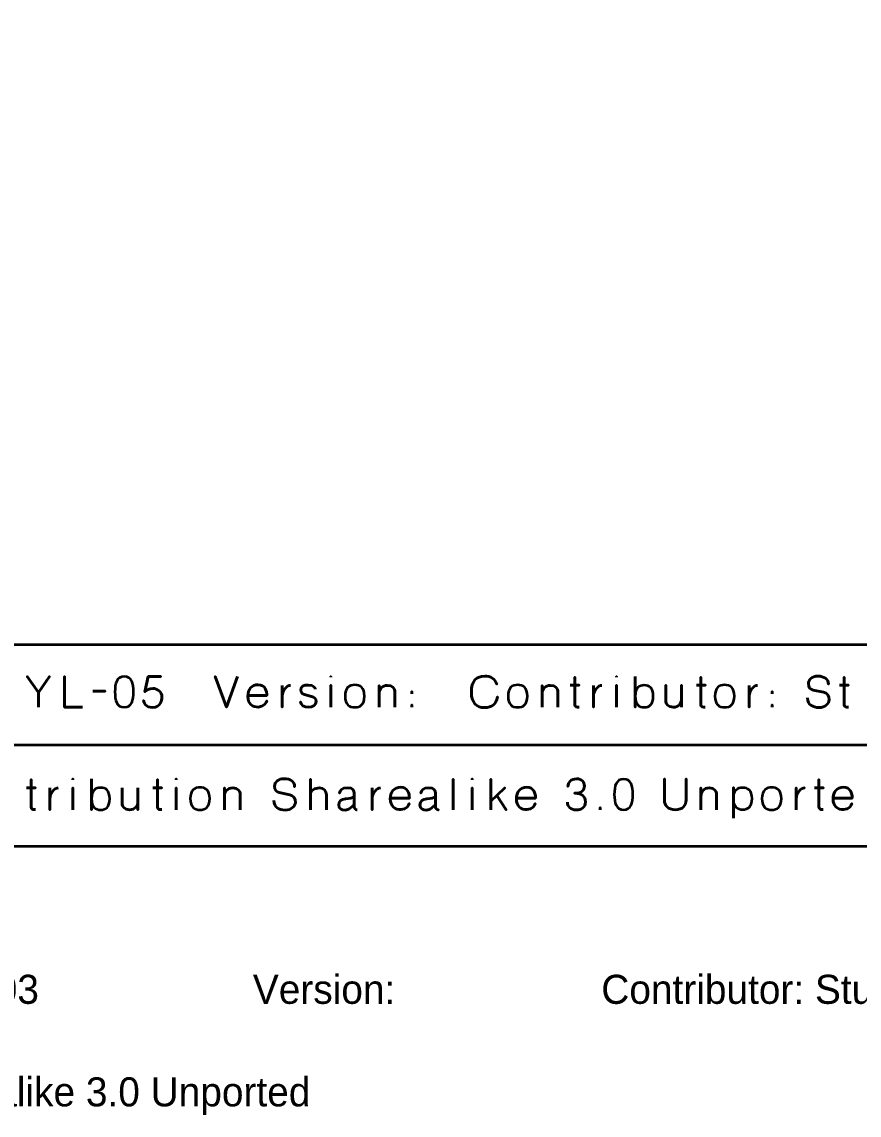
# Model space of a CAD drawing. Header units: inches. Extents: x 15 to 785, y -665 to -15.
# Drawn here: x 266.3 to 515.3, y -664.9 to -340 of the extents above; entities that cross this region are included whole.
import ezdxf

# ---------------------------------------------------------------- set-up
doc = ezdxf.new("R2010")
doc.units = ezdxf.units.IN
doc.header["$MEASUREMENT"] = 0
doc.layers.add('Layer 1', color=7, linetype='Continuous')

# ---------------------------------------------------------------- blocks, each defined once
blk = doc.blocks.new('block 2')
at = {"layer": 'Layer 1', "color": 179, "lineweight": 35, "true_color": 0x231f20}
blk.add_lwpolyline([(785, -555), (15, -555), (15, -525), (785, -525), (785, -555)], dxfattribs=at)
blk.add_open_spline([(785, -570), (785, -578.28), (778.28, -585), (770, -585), (770, -585), (30, -585), (30, -585), (21.72, -585), (15, -578.28), (15, -570), (15, -570), (15, -30), (15, -30), (15, -21.72), (21.72, -15), (30, -15), (30, -15), (770, -15), (770, -15), (778.28, -15), (785, -21.72), (785, -30), (785, -30), (785, -570), (785, -570)], degree=3, knots=[0, 0, 0, 0, 1, 1, 1, 2, 2, 2, 3, 3, 3, 4, 4, 4, 5, 5, 5, 6, 6, 6, 7, 7, 7, 8, 8, 8, 8], dxfattribs=at)
blk = doc.blocks.new('block 51')
at = {"layer": 'Layer 1', "color": 30, "lineweight": 35, "true_color": 0xf58726}
for points, knots in [([(271.22, -543.71), (271.22, -543.71), (271.22, -539.3), (271.22, -539.3), (271.22, -539.3), (267.89, -534.55), (267.89, -534.55), (267.89, -534.55), (271.22, -539.3), (271.22, -539.3), (271.22, -539.3), (274.55, -534.55), (274.55, -534.55), (274.55, -534.55), (271.22, -539.3), (271.22, -539.3), (271.22, -539.3), (271.22, -543.71), (271.22, -543.71)], [0, 0, 0, 0, 1, 1, 1, 2, 2, 2, 3, 3, 3, 4, 4, 4, 5, 5, 5, 6, 6, 6, 6]), ([(284.33, -543.71), (284.33, -543.71), (278.98, -543.71), (278.98, -543.71), (278.98, -543.71), (278.98, -534.55), (278.98, -534.55), (278.98, -534.55), (278.98, -543.71), (278.98, -543.71), (278.98, -543.71), (284.33, -543.71), (284.33, -543.71)], [0, 0, 0, 0, 1, 1, 1, 2, 2, 2, 3, 3, 3, 4, 4, 4, 4]), ([(293.99, -539.13), (293.99, -536.62), (294.53, -534.56), (296.76, -534.56), (299, -534.56), (299.53, -536.62), (299.53, -539.13), (299.53, -541.66), (299, -543.71), (296.76, -543.71), (294.53, -543.71), (293.99, -541.66), (293.99, -539.13)], [0, 0, 0, 0, 1, 1, 1, 2, 2, 2, 3, 3, 3, 4, 4, 4, 4]), ([(293.99, -539.13), (293.99, -536.62), (294.53, -534.56), (296.76, -534.56), (299, -534.56), (299.53, -536.62), (299.53, -539.13), (299.53, -541.66), (299, -543.71), (296.76, -543.71), (294.53, -543.71), (293.99, -541.66), (293.99, -539.13)], [0, 0, 0, 0, 1, 1, 1, 2, 2, 2, 3, 3, 3, 4, 4, 4, 4]), ([(303.87, -534.55), (303.87, -534.55), (302.86, -539.1), (302.86, -539.1), (303.58, -538.49), (304.04, -538.12), (305.29, -538.12), (306.55, -538.12), (307.97, -538.97), (307.97, -540.75), (307.97, -541.52), (307.56, -543.74), (305.27, -543.74), (303, -543.74), (302.69, -542.44), (302.54, -541.69), (302.69, -542.44), (303, -543.74), (305.27, -543.74), (307.56, -543.74), (307.97, -541.52), (307.97, -540.75), (307.97, -538.97), (306.55, -538.12), (305.29, -538.12), (304.04, -538.12), (303.58, -538.49), (302.86, -539.1), (302.86, -539.1), (303.87, -534.55), (303.87, -534.55), (303.87, -534.55), (307.68, -534.55), (307.68, -534.55), (307.68, -534.55), (303.87, -534.55), (303.87, -534.55)], [0, 0, 0, 0, 1, 1, 1, 2, 2, 2, 3, 3, 3, 4, 4, 4, 5, 5, 5, 6, 6, 6, 7, 7, 7, 8, 8, 8, 9, 9, 9, 10, 10, 10, 11, 11, 11, 12, 12, 12, 12]), ([(330.45, -534.55), (330.45, -534.55), (327.13, -543.71), (327.13, -543.71), (327.13, -543.71), (323.8, -534.55), (323.8, -534.55), (323.8, -534.55), (327.13, -543.71), (327.13, -543.71), (327.13, -543.71), (330.45, -534.55), (330.45, -534.55)], [0, 0, 0, 0, 1, 1, 1, 2, 2, 2, 3, 3, 3, 4, 4, 4, 4]), ([(358.2, -534.77), (358.2, -534.77), (358.2, -534.54), (358.2, -534.54), (358.2, -534.54), (358.2, -534.77), (358.2, -534.77)], [0, 0, 0, 0, 1, 1, 1, 2, 2, 2, 2]), ([(403.96, -543.81), (401.44, -543.81), (400, -542.37), (400, -539.12), (400, -535.88), (401.44, -534.44), (403.96, -534.44), (405.77, -534.44), (407.01, -535.18), (407.57, -536.81), (407.01, -535.18), (405.77, -534.44), (403.96, -534.44), (401.44, -534.44), (400, -535.88), (400, -539.12), (400, -542.37), (401.44, -543.81), (403.96, -543.81), (406.05, -543.81), (407.37, -542.82), (407.77, -540.63), (407.37, -542.82), (406.05, -543.81), (403.96, -543.81)], [0, 0, 0, 0, 1, 1, 1, 2, 2, 2, 3, 3, 3, 4, 4, 4, 5, 5, 5, 6, 6, 6, 7, 7, 7, 8, 8, 8, 8]), ([(432.03, -543.64), (431.41, -543.68), (430.73, -543.71), (430.73, -542.85), (430.73, -541.99), (430.73, -534.73), (430.73, -534.73), (430.73, -534.73), (430.73, -541.99), (430.73, -542.85), (430.73, -543.71), (431.41, -543.68), (432.03, -543.64)], [0, 0, 0, 0, 1, 1, 1, 2, 2, 2, 3, 3, 3, 4, 4, 4, 4]), ([(443.12, -534.77), (443.12, -534.77), (443.12, -534.54), (443.12, -534.54), (443.12, -534.54), (443.12, -534.77), (443.12, -534.77)], [0, 0, 0, 0, 1, 1, 1, 2, 2, 2, 2]), ([(448.72, -534.51), (448.72, -534.51), (448.72, -543.71), (448.72, -543.71), (448.72, -543.71), (448.72, -534.51), (448.72, -534.51)], [0, 0, 0, 0, 1, 1, 1, 2, 2, 2, 2]), ([(469.57, -543.64), (468.95, -543.68), (468.27, -543.71), (468.27, -542.85), (468.27, -541.99), (468.27, -534.73), (468.27, -534.73), (468.27, -534.73), (468.27, -541.99), (468.27, -542.85), (468.27, -543.71), (468.95, -543.68), (469.57, -543.64)], [0, 0, 0, 0, 1, 1, 1, 2, 2, 2, 3, 3, 3, 4, 4, 4, 4]), ([(500.01, -540.94), (500.01, -542.97), (501.56, -543.78), (503.38, -543.78), (505.22, -543.78), (506.37, -542.63), (506.41, -541.5), (506.45, -540.38), (505.88, -539.49), (504.75, -539.25), (504.75, -539.25), (501.64, -538.58), (501.64, -538.58), (500.76, -538.38), (500.24, -537.88), (500.24, -536.68), (500.24, -535.49), (501.24, -534.46), (503.07, -534.46), (504.9, -534.46), (506.23, -535.32), (506.18, -536.84), (506.23, -535.32), (504.9, -534.46), (503.07, -534.46), (501.24, -534.46), (500.24, -535.49), (500.24, -536.68), (500.24, -537.88), (500.73, -538.37), (501.64, -538.58), (501.64, -538.58), (504.75, -539.25), (504.75, -539.25), (505.9, -539.49), (506.45, -540.38), (506.41, -541.5), (506.37, -542.63), (505.22, -543.78), (503.38, -543.78), (501.56, -543.78), (500.01, -542.97), (500.01, -540.94)], [0, 0, 0, 0, 1, 1, 1, 2, 2, 2, 3, 3, 3, 4, 4, 4, 5, 5, 5, 6, 6, 6, 7, 7, 7, 8, 8, 8, 9, 9, 9, 10, 10, 10, 11, 11, 11, 12, 12, 12, 13, 13, 13, 14, 14, 14, 14]), ([(512.13, -543.64), (511.5, -543.68), (510.83, -543.71), (510.83, -542.85), (510.83, -541.99), (510.83, -534.73), (510.83, -534.73), (510.83, -534.73), (510.83, -541.99), (510.83, -542.85), (510.83, -543.71), (511.5, -543.68), (512.13, -543.64)], [0, 0, 0, 0, 1, 1, 1, 2, 2, 2, 3, 3, 3, 4, 4, 4, 4]), ([(287.39, -538.92), (287.39, -538.92), (291.08, -538.92), (291.08, -538.92), (291.08, -538.92), (287.39, -538.92), (287.39, -538.92)], [0, 0, 0, 0, 1, 1, 1, 2, 2, 2, 2]), ([(339.2, -540.23), (339.2, -538.82), (338.65, -537.01), (336.63, -537.01), (334.62, -537.01), (333.52, -538.38), (333.52, -540.48), (333.52, -542.59), (334.94, -543.71), (336.63, -543.65), (338.33, -543.6), (339.07, -542.28), (339.15, -541.81), (339.07, -542.28), (338.33, -543.6), (336.63, -543.65), (334.94, -543.71), (333.52, -542.59), (333.52, -540.48), (333.52, -538.38), (334.62, -537.01), (336.63, -537.01), (338.65, -537.01), (339.2, -538.82), (339.2, -540.23), (339.2, -540.23), (333.53, -540.23), (333.53, -540.23), (333.53, -540.23), (339.2, -540.23), (339.2, -540.23)], [0, 0, 0, 0, 1, 1, 1, 2, 2, 2, 3, 3, 3, 4, 4, 4, 5, 5, 5, 6, 6, 6, 7, 7, 7, 8, 8, 8, 9, 9, 9, 10, 10, 10, 10]), ([(346.24, -537.19), (345.06, -537.18), (343.71, -538.92), (343.75, -540.38), (343.71, -538.92), (345.06, -537.18), (346.24, -537.19)], [0, 0, 0, 0, 1, 1, 1, 2, 2, 2, 2]), ([(343.75, -537.19), (343.75, -537.19), (343.75, -543.71), (343.75, -543.71), (343.75, -543.71), (343.75, -537.19), (343.75, -537.19)], [0, 0, 0, 0, 1, 1, 1, 2, 2, 2, 2]), ([(353.58, -538.36), (353.61, -538.04), (353.19, -537.15), (351.59, -537.09), (349.99, -537.05), (349.25, -537.56), (349.25, -538.54), (349.25, -539.53), (350.08, -539.83), (350.38, -539.92), (350.38, -539.92), (352.78, -540.63), (352.78, -540.63), (353.1, -540.71), (353.86, -541.05), (353.86, -541.99), (353.86, -542.93), (352.86, -543.71), (351.59, -543.71), (350.32, -543.71), (349.16, -543.03), (349.16, -542.04), (349.16, -543.03), (350.32, -543.71), (351.59, -543.71), (352.86, -543.71), (353.86, -542.93), (353.86, -541.99), (353.86, -541.05), (353.1, -540.71), (352.78, -540.63), (352.78, -540.63), (350.38, -539.92), (350.38, -539.92), (350.08, -539.83), (349.25, -539.53), (349.25, -538.54), (349.25, -537.56), (349.99, -537.05), (351.59, -537.09), (353.19, -537.15), (353.61, -538.04), (353.58, -538.36)], [0, 0, 0, 0, 1, 1, 1, 2, 2, 2, 3, 3, 3, 4, 4, 4, 5, 5, 5, 6, 6, 6, 7, 7, 7, 8, 8, 8, 9, 9, 9, 10, 10, 10, 11, 11, 11, 12, 12, 12, 13, 13, 13, 14, 14, 14, 14]), ([(358.2, -543.69), (358.2, -543.69), (358.2, -537.18), (358.2, -537.18), (358.2, -537.18), (358.2, -543.72), (358.2, -543.69)], [0, 0, 0, 0, 1, 1, 1, 2, 2, 2, 2]), ([(362.43, -540.38), (362.43, -537.81), (363.74, -537.06), (365.32, -537.06), (366.9, -537.06), (368.2, -537.81), (368.2, -540.38), (368.2, -542.96), (366.9, -543.71), (365.32, -543.71), (363.74, -543.71), (362.43, -542.96), (362.43, -540.38)], [0, 0, 0, 0, 1, 1, 1, 2, 2, 2, 3, 3, 3, 4, 4, 4, 4]), ([(362.43, -540.38), (362.43, -537.81), (363.74, -537.06), (365.32, -537.06), (366.9, -537.06), (368.2, -537.81), (368.2, -540.38), (368.2, -542.96), (366.9, -543.71), (365.32, -543.71), (363.74, -543.71), (362.43, -542.96), (362.43, -540.38)], [0, 0, 0, 0, 1, 1, 1, 2, 2, 2, 3, 3, 3, 4, 4, 4, 4]), ([(377.27, -543.71), (377.27, -543.71), (377.27, -539.46), (377.27, -538.88), (377.27, -538.3), (376.68, -537.2), (375.07, -537.19), (373.44, -537.18), (372.59, -538.44), (372.59, -539.6), (372.59, -538.44), (373.44, -537.18), (375.07, -537.19), (376.68, -537.2), (377.27, -538.3), (377.27, -538.88), (377.27, -539.46), (377.27, -543.71), (377.27, -543.71)], [0, 0, 0, 0, 1, 1, 1, 2, 2, 2, 3, 3, 3, 4, 4, 4, 5, 5, 5, 6, 6, 6, 6]), ([(372.59, -543.71), (372.59, -543.71), (372.59, -537.19), (372.59, -537.19), (372.59, -537.19), (372.59, -543.71), (372.59, -543.71)], [0, 0, 0, 0, 1, 1, 1, 2, 2, 2, 2]), ([(382.31, -539.69), (382.31, -539.69), (382.31, -538.99), (382.31, -538.99), (382.31, -538.99), (382.31, -539.69), (382.31, -539.69)], [0, 0, 0, 0, 1, 1, 1, 2, 2, 2, 2]), ([(410.9, -540.38), (410.9, -537.81), (412.2, -537.06), (413.78, -537.06), (415.37, -537.06), (416.66, -537.81), (416.66, -540.38), (416.66, -542.96), (415.37, -543.71), (413.78, -543.71), (412.2, -543.71), (410.9, -542.96), (410.9, -540.38)], [0, 0, 0, 0, 1, 1, 1, 2, 2, 2, 3, 3, 3, 4, 4, 4, 4]), ([(410.9, -540.38), (410.9, -537.81), (412.2, -537.06), (413.78, -537.06), (415.37, -537.06), (416.66, -537.81), (416.66, -540.38), (416.66, -542.96), (415.37, -543.71), (413.78, -543.71), (412.2, -543.71), (410.9, -542.96), (410.9, -540.38)], [0, 0, 0, 0, 1, 1, 1, 2, 2, 2, 3, 3, 3, 4, 4, 4, 4]), ([(425.73, -543.71), (425.73, -543.71), (425.73, -539.46), (425.73, -538.88), (425.73, -538.3), (425.15, -537.2), (423.53, -537.19), (421.91, -537.18), (421.06, -538.44), (421.06, -539.6), (421.06, -538.44), (421.91, -537.18), (423.53, -537.19), (425.15, -537.2), (425.73, -538.3), (425.73, -538.88), (425.73, -539.46), (425.73, -543.71), (425.73, -543.71)], [0, 0, 0, 0, 1, 1, 1, 2, 2, 2, 3, 3, 3, 4, 4, 4, 5, 5, 5, 6, 6, 6, 6]), ([(421.06, -543.71), (421.06, -543.71), (421.06, -537.19), (421.06, -537.19), (421.06, -537.19), (421.06, -543.71), (421.06, -543.71)], [0, 0, 0, 0, 1, 1, 1, 2, 2, 2, 2]), ([(429.4, -537.13), (429.4, -537.13), (432.05, -537.13), (432.05, -537.13), (432.05, -537.13), (429.4, -537.13), (429.4, -537.13)], [0, 0, 0, 0, 1, 1, 1, 2, 2, 2, 2]), ([(438.81, -537.19), (437.63, -537.18), (436.28, -538.92), (436.32, -540.38), (436.28, -538.92), (437.63, -537.18), (438.81, -537.19)], [0, 0, 0, 0, 1, 1, 1, 2, 2, 2, 2]), ([(436.32, -537.19), (436.32, -537.19), (436.32, -543.71), (436.32, -543.71), (436.32, -543.71), (436.32, -537.19), (436.32, -537.19)], [0, 0, 0, 0, 1, 1, 1, 2, 2, 2, 2]), ([(443.12, -543.69), (443.12, -543.69), (443.12, -537.18), (443.12, -537.18), (443.12, -537.18), (443.12, -543.72), (443.12, -543.69)], [0, 0, 0, 0, 1, 1, 1, 2, 2, 2, 2]), ([(451.41, -537.15), (452.89, -537.15), (454.1, -537.88), (454.1, -540.43), (454.1, -542.97), (452.89, -543.71), (451.41, -543.71), (449.92, -543.71), (448.72, -542.97), (448.72, -540.43), (448.72, -537.88), (449.92, -537.15), (451.41, -537.15)], [0, 0, 0, 0, 1, 1, 1, 2, 2, 2, 3, 3, 3, 4, 4, 4, 4]), ([(451.41, -537.15), (452.89, -537.15), (454.1, -537.88), (454.1, -540.43), (454.1, -542.97), (452.89, -543.71), (451.41, -543.71), (449.92, -543.71), (448.72, -542.97), (448.72, -540.43), (448.72, -537.88), (449.92, -537.15), (451.41, -537.15)], [0, 0, 0, 0, 1, 1, 1, 2, 2, 2, 3, 3, 3, 4, 4, 4, 4]), ([(457.82, -542), (457.82, -542.59), (458.41, -543.68), (460.02, -543.69), (461.64, -543.71), (462.51, -542.45), (462.51, -541.28), (462.51, -542.45), (461.64, -543.71), (460.02, -543.69), (458.41, -543.68), (457.82, -542.59), (457.82, -542), (457.82, -541.42), (457.82, -537.17), (457.82, -537.17), (457.82, -537.17), (457.82, -541.42), (457.82, -542)], [0, 0, 0, 0, 1, 1, 1, 2, 2, 2, 3, 3, 3, 4, 4, 4, 5, 5, 5, 6, 6, 6, 6]), ([(462.51, -543.69), (462.51, -543.69), (462.51, -537.17), (462.51, -537.17), (462.51, -537.17), (462.51, -543.69), (462.51, -543.69)], [0, 0, 0, 0, 1, 1, 1, 2, 2, 2, 2]), ([(466.94, -537.13), (466.94, -537.13), (469.59, -537.13), (469.59, -537.13), (469.59, -537.13), (466.94, -537.13), (466.94, -537.13)], [0, 0, 0, 0, 1, 1, 1, 2, 2, 2, 2]), ([(472.45, -540.38), (472.45, -537.81), (473.76, -537.06), (475.33, -537.06), (476.92, -537.06), (478.22, -537.81), (478.22, -540.38), (478.22, -542.96), (476.92, -543.71), (475.33, -543.71), (473.76, -543.71), (472.45, -542.96), (472.45, -540.38)], [0, 0, 0, 0, 1, 1, 1, 2, 2, 2, 3, 3, 3, 4, 4, 4, 4]), ([(472.45, -540.38), (472.45, -537.81), (473.76, -537.06), (475.33, -537.06), (476.92, -537.06), (478.22, -537.81), (478.22, -540.38), (478.22, -542.96), (476.92, -543.71), (475.33, -543.71), (473.76, -543.71), (472.45, -542.96), (472.45, -540.38)], [0, 0, 0, 0, 1, 1, 1, 2, 2, 2, 3, 3, 3, 4, 4, 4, 4]), ([(485.14, -537.19), (483.96, -537.18), (482.61, -538.92), (482.65, -540.38), (482.61, -538.92), (483.96, -537.18), (485.14, -537.19)], [0, 0, 0, 0, 1, 1, 1, 2, 2, 2, 2]), ([(482.65, -537.19), (482.65, -537.19), (482.65, -543.71), (482.65, -543.71), (482.65, -543.71), (482.65, -537.19), (482.65, -537.19)], [0, 0, 0, 0, 1, 1, 1, 2, 2, 2, 2]), ([(489.43, -539.69), (489.43, -539.69), (489.43, -538.99), (489.43, -538.99), (489.43, -538.99), (489.43, -539.69), (489.43, -539.69)], [0, 0, 0, 0, 1, 1, 1, 2, 2, 2, 2]), ([(509.5, -537.13), (509.5, -537.13), (512.15, -537.13), (512.15, -537.13), (512.15, -537.13), (509.5, -537.13), (509.5, -537.13)], [0, 0, 0, 0, 1, 1, 1, 2, 2, 2, 2]), ([(382.31, -543.71), (382.31, -543.71), (382.31, -543.01), (382.31, -543.01), (382.31, -543.01), (382.31, -543.71), (382.31, -543.71)], [0, 0, 0, 0, 1, 1, 1, 2, 2, 2, 2]), ([(489.43, -543.71), (489.43, -543.71), (489.43, -543.01), (489.43, -543.01), (489.43, -543.01), (489.43, -543.71), (489.43, -543.71)], [0, 0, 0, 0, 1, 1, 1, 2, 2, 2, 2]), ([(270.37, -574.12), (269.75, -574.16), (269.07, -574.19), (269.07, -573.33), (269.07, -572.47), (269.07, -565.21), (269.07, -565.21), (269.07, -565.21), (269.07, -572.47), (269.07, -573.33), (269.07, -574.19), (269.75, -574.16), (270.37, -574.12)], [0, 0, 0, 0, 1, 1, 1, 2, 2, 2, 3, 3, 3, 4, 4, 4, 4]), ([(281.46, -565.25), (281.46, -565.25), (281.46, -565.02), (281.46, -565.02), (281.46, -565.02), (281.46, -565.25), (281.46, -565.25)], [0, 0, 0, 0, 1, 1, 1, 2, 2, 2, 2]), ([(287.06, -564.99), (287.06, -564.99), (287.06, -574.19), (287.06, -574.19), (287.06, -574.19), (287.06, -564.99), (287.06, -564.99)], [0, 0, 0, 0, 1, 1, 1, 2, 2, 2, 2]), ([(307.91, -574.12), (307.29, -574.16), (306.61, -574.19), (306.61, -573.33), (306.61, -572.47), (306.61, -565.21), (306.61, -565.21), (306.61, -565.21), (306.61, -572.47), (306.61, -573.33), (306.61, -574.19), (307.29, -574.16), (307.91, -574.12)], [0, 0, 0, 0, 1, 1, 1, 2, 2, 2, 3, 3, 3, 4, 4, 4, 4]), ([(312.18, -565.25), (312.18, -565.25), (312.18, -565.02), (312.18, -565.02), (312.18, -565.02), (312.18, -565.25), (312.18, -565.25)], [0, 0, 0, 0, 1, 1, 1, 2, 2, 2, 2]), ([(341.26, -571.42), (341.26, -573.45), (342.81, -574.26), (344.62, -574.26), (346.47, -574.26), (347.62, -573.11), (347.66, -571.98), (347.7, -570.86), (347.13, -569.97), (346, -569.73), (346, -569.73), (342.88, -569.06), (342.88, -569.06), (342.01, -568.86), (341.49, -568.36), (341.49, -567.16), (341.49, -565.97), (342.49, -564.94), (344.32, -564.94), (346.15, -564.94), (347.48, -565.8), (347.43, -567.32), (347.48, -565.8), (346.15, -564.94), (344.32, -564.94), (342.49, -564.94), (341.49, -565.97), (341.49, -567.16), (341.49, -568.36), (341.98, -568.85), (342.88, -569.06), (342.88, -569.06), (346, -569.73), (346, -569.73), (347.15, -569.97), (347.7, -570.86), (347.66, -571.98), (347.62, -573.11), (346.47, -574.26), (344.62, -574.26), (342.81, -574.26), (341.26, -573.45), (341.26, -571.42)], [0, 0, 0, 0, 1, 1, 1, 2, 2, 2, 3, 3, 3, 4, 4, 4, 5, 5, 5, 6, 6, 6, 7, 7, 7, 8, 8, 8, 9, 9, 9, 10, 10, 10, 11, 11, 11, 12, 12, 12, 13, 13, 13, 14, 14, 14, 14]), ([(352.12, -574.19), (352.12, -574.19), (352.12, -565.03), (352.12, -565.03), (352.12, -565.03), (352.12, -574.19), (352.12, -574.19)], [0, 0, 0, 0, 1, 1, 1, 2, 2, 2, 2]), ([(394.62, -574.19), (394.62, -574.19), (394.62, -565.03), (394.62, -565.03), (394.62, -565.03), (394.62, -574.19), (394.62, -574.19)], [0, 0, 0, 0, 1, 1, 1, 2, 2, 2, 2]), ([(400.24, -565.25), (400.24, -565.25), (400.24, -565.02), (400.24, -565.02), (400.24, -565.02), (400.24, -565.25), (400.24, -565.25)], [0, 0, 0, 0, 1, 1, 1, 2, 2, 2, 2]), ([(405.84, -574.19), (405.84, -574.19), (405.84, -571.62), (405.84, -571.62), (405.84, -571.62), (407.59, -569.92), (407.59, -569.92), (407.59, -569.92), (410.36, -574.19), (410.36, -574.19), (410.36, -574.19), (407.59, -569.92), (407.59, -569.92), (407.59, -569.92), (409.93, -567.67), (409.93, -567.67), (409.93, -567.67), (405.84, -571.62), (405.84, -571.62), (405.84, -571.62), (405.84, -565.03), (405.84, -565.03), (405.84, -565.03), (405.84, -574.19), (405.84, -574.19)], [0, 0, 0, 0, 1, 1, 1, 2, 2, 2, 3, 3, 3, 4, 4, 4, 5, 5, 5, 6, 6, 6, 7, 7, 7, 8, 8, 8, 8]), ([(428.56, -571.89), (428.56, -573.25), (429.55, -574.19), (431.17, -574.19), (432.8, -574.19), (433.92, -573.51), (433.92, -571.84), (433.92, -570.16), (432.93, -569.26), (430.72, -569.26), (432.91, -569.27), (433.62, -568.37), (433.62, -567.15), (433.62, -565.93), (433, -564.98), (431.28, -564.98), (429.56, -564.98), (428.74, -566.06), (428.74, -567.28), (428.74, -566.06), (429.56, -564.98), (431.28, -564.98), (433, -564.98), (433.62, -565.93), (433.62, -567.15), (433.62, -568.37), (432.91, -569.27), (430.72, -569.26), (432.93, -569.26), (433.92, -570.16), (433.92, -571.84), (433.92, -573.51), (432.8, -574.19), (431.17, -574.19), (429.55, -574.19), (428.56, -573.25), (428.56, -571.89)], [0, 0, 0, 0, 1, 1, 1, 2, 2, 2, 3, 3, 3, 4, 4, 4, 5, 5, 5, 6, 6, 6, 7, 7, 7, 8, 8, 8, 9, 9, 9, 10, 10, 10, 11, 11, 11, 12, 12, 12, 12]), ([(442.51, -569.61), (442.51, -567.1), (443.05, -565.04), (445.28, -565.04), (447.52, -565.04), (448.05, -567.1), (448.05, -569.61), (448.05, -572.14), (447.52, -574.19), (445.28, -574.19), (443.05, -574.19), (442.51, -572.14), (442.51, -569.61)], [0, 0, 0, 0, 1, 1, 1, 2, 2, 2, 3, 3, 3, 4, 4, 4, 4]), ([(442.51, -569.61), (442.51, -567.1), (443.05, -565.04), (445.28, -565.04), (447.52, -565.04), (448.05, -567.1), (448.05, -569.61), (448.05, -572.14), (447.52, -574.19), (445.28, -574.19), (443.05, -574.19), (442.51, -572.14), (442.51, -569.61)], [0, 0, 0, 0, 1, 1, 1, 2, 2, 2, 3, 3, 3, 4, 4, 4, 4]), ([(463.85, -571.28), (463.85, -572.8), (462.91, -574.19), (460.68, -574.17), (458.44, -574.13), (457.41, -572.89), (457.41, -571.28), (457.41, -571.28), (457.41, -565.02), (457.41, -565.02), (457.41, -565.02), (457.41, -571.28), (457.41, -571.28), (457.41, -572.89), (458.44, -574.13), (460.68, -574.17), (462.91, -574.19), (463.85, -572.8), (463.85, -571.28), (463.85, -569.75), (463.85, -565.02), (463.85, -565.02), (463.85, -565.02), (463.85, -569.75), (463.85, -571.28)], [0, 0, 0, 0, 1, 1, 1, 2, 2, 2, 3, 3, 3, 4, 4, 4, 5, 5, 5, 6, 6, 6, 7, 7, 7, 8, 8, 8, 8]), ([(504.68, -574.12), (504.06, -574.16), (503.38, -574.19), (503.38, -573.33), (503.38, -572.47), (503.38, -565.21), (503.38, -565.21), (503.38, -565.21), (503.38, -572.47), (503.38, -573.33), (503.38, -574.19), (504.06, -574.16), (504.68, -574.12)], [0, 0, 0, 0, 1, 1, 1, 2, 2, 2, 3, 3, 3, 4, 4, 4, 4]), ([(267.74, -567.61), (267.74, -567.61), (270.39, -567.61), (270.39, -567.61), (270.39, -567.61), (267.74, -567.61), (267.74, -567.61)], [0, 0, 0, 0, 1, 1, 1, 2, 2, 2, 2]), ([(277.15, -567.67), (275.97, -567.66), (274.62, -569.4), (274.66, -570.86), (274.62, -569.4), (275.97, -567.66), (277.15, -567.67)], [0, 0, 0, 0, 1, 1, 1, 2, 2, 2, 2]), ([(274.66, -567.67), (274.66, -567.67), (274.66, -574.19), (274.66, -574.19), (274.66, -574.19), (274.66, -567.67), (274.66, -567.67)], [0, 0, 0, 0, 1, 1, 1, 2, 2, 2, 2]), ([(281.46, -574.17), (281.46, -574.17), (281.46, -567.66), (281.46, -567.66), (281.46, -567.66), (281.46, -574.2), (281.46, -574.17)], [0, 0, 0, 0, 1, 1, 1, 2, 2, 2, 2]), ([(289.75, -567.63), (291.23, -567.63), (292.44, -568.36), (292.44, -570.91), (292.44, -573.45), (291.23, -574.19), (289.75, -574.19), (288.26, -574.19), (287.06, -573.45), (287.06, -570.91), (287.06, -568.36), (288.26, -567.63), (289.75, -567.63)], [0, 0, 0, 0, 1, 1, 1, 2, 2, 2, 3, 3, 3, 4, 4, 4, 4]), ([(289.75, -567.63), (291.23, -567.63), (292.44, -568.36), (292.44, -570.91), (292.44, -573.45), (291.23, -574.19), (289.75, -574.19), (288.26, -574.19), (287.06, -573.45), (287.06, -570.91), (287.06, -568.36), (288.26, -567.63), (289.75, -567.63)], [0, 0, 0, 0, 1, 1, 1, 2, 2, 2, 3, 3, 3, 4, 4, 4, 4]), ([(296.16, -567.65), (296.16, -567.65), (296.16, -571.9), (296.16, -572.48), (296.16, -573.07), (296.75, -574.16), (298.36, -574.17), (299.98, -574.19), (300.85, -572.93), (300.85, -571.76), (300.85, -572.93), (299.98, -574.19), (298.36, -574.17), (296.75, -574.16), (296.16, -573.07), (296.16, -572.48), (296.16, -571.9), (296.16, -567.65), (296.16, -567.65)], [0, 0, 0, 0, 1, 1, 1, 2, 2, 2, 3, 3, 3, 4, 4, 4, 5, 5, 5, 6, 6, 6, 6]), ([(300.85, -567.65), (300.85, -567.65), (300.85, -574.17), (300.85, -574.17), (300.85, -574.17), (300.85, -567.65), (300.85, -567.65)], [0, 0, 0, 0, 1, 1, 1, 2, 2, 2, 2]), ([(305.28, -567.61), (305.28, -567.61), (307.93, -567.61), (307.93, -567.61), (307.93, -567.61), (305.28, -567.61), (305.28, -567.61)], [0, 0, 0, 0, 1, 1, 1, 2, 2, 2, 2]), ([(312.18, -574.17), (312.18, -574.17), (312.18, -567.66), (312.18, -567.66), (312.18, -567.66), (312.18, -574.2), (312.18, -574.17)], [0, 0, 0, 0, 1, 1, 1, 2, 2, 2, 2]), ([(316.41, -570.86), (316.41, -568.29), (317.71, -567.54), (319.29, -567.54), (320.88, -567.54), (322.17, -568.29), (322.17, -570.86), (322.17, -573.44), (320.88, -574.19), (319.29, -574.19), (317.71, -574.19), (316.41, -573.44), (316.41, -570.86)], [0, 0, 0, 0, 1, 1, 1, 2, 2, 2, 3, 3, 3, 4, 4, 4, 4]), ([(316.41, -570.86), (316.41, -568.29), (317.71, -567.54), (319.29, -567.54), (320.88, -567.54), (322.17, -568.29), (322.17, -570.86), (322.17, -573.44), (320.88, -574.19), (319.29, -574.19), (317.71, -574.19), (316.41, -573.44), (316.41, -570.86)], [0, 0, 0, 0, 1, 1, 1, 2, 2, 2, 3, 3, 3, 4, 4, 4, 4]), ([(331.24, -574.19), (331.24, -574.19), (331.24, -569.94), (331.24, -569.36), (331.24, -568.78), (330.65, -567.68), (329.04, -567.67), (327.42, -567.66), (326.57, -568.92), (326.57, -570.08), (326.57, -568.92), (327.42, -567.66), (329.04, -567.67), (330.65, -567.68), (331.24, -568.78), (331.24, -569.36), (331.24, -569.94), (331.24, -574.19), (331.24, -574.19)], [0, 0, 0, 0, 1, 1, 1, 2, 2, 2, 3, 3, 3, 4, 4, 4, 5, 5, 5, 6, 6, 6, 6]), ([(326.57, -574.19), (326.57, -574.19), (326.57, -567.67), (326.57, -567.67), (326.57, -567.67), (326.57, -574.19), (326.57, -574.19)], [0, 0, 0, 0, 1, 1, 1, 2, 2, 2, 2]), ([(356.87, -574.19), (356.87, -574.19), (356.87, -570.88), (356.87, -569.73), (356.87, -568.57), (356.17, -567.7), (354.81, -567.67), (353.43, -567.65), (352.12, -568.48), (352.12, -569.59), (352.12, -568.48), (353.43, -567.65), (354.81, -567.67), (356.17, -567.7), (356.87, -568.57), (356.87, -569.73), (356.87, -570.88), (356.87, -574.19), (356.87, -574.19)], [0, 0, 0, 0, 1, 1, 1, 2, 2, 2, 3, 3, 3, 4, 4, 4, 5, 5, 5, 6, 6, 6, 6]), ([(366.06, -574.19), (366.06, -574.19), (365.16, -574.12), (365.16, -573.36), (365.16, -573.36), (365.16, -569.18), (365.16, -569.18), (365.16, -568.65), (364.89, -567.63), (363.18, -567.63), (361.46, -567.63), (360.83, -568.41), (360.83, -569.21), (360.83, -568.41), (361.46, -567.63), (363.18, -567.63), (364.89, -567.63), (365.16, -568.65), (365.16, -569.18), (365.16, -569.18), (365.16, -573.36), (365.16, -573.36), (365.16, -574.12), (366.06, -574.19), (366.06, -574.19)], [0, 0, 0, 0, 1, 1, 1, 2, 2, 2, 3, 3, 3, 4, 4, 4, 5, 5, 5, 6, 6, 6, 7, 7, 7, 8, 8, 8, 8]), ([(372.97, -567.67), (371.79, -567.66), (370.44, -569.4), (370.48, -570.86), (370.44, -569.4), (371.79, -567.66), (372.97, -567.67)], [0, 0, 0, 0, 1, 1, 1, 2, 2, 2, 2]), ([(370.48, -567.67), (370.48, -567.67), (370.48, -574.19), (370.48, -574.19), (370.48, -574.19), (370.48, -567.67), (370.48, -567.67)], [0, 0, 0, 0, 1, 1, 1, 2, 2, 2, 2]), ([(381.58, -570.71), (381.58, -569.3), (381.02, -567.49), (379, -567.49), (377, -567.49), (375.89, -568.86), (375.89, -570.96), (375.89, -573.07), (377.31, -574.19), (379, -574.13), (380.7, -574.08), (381.44, -572.76), (381.53, -572.29), (381.44, -572.76), (380.7, -574.08), (379, -574.13), (377.31, -574.19), (375.89, -573.07), (375.89, -570.96), (375.89, -568.86), (377, -567.49), (379, -567.49), (381.02, -567.49), (381.58, -569.3), (381.58, -570.71), (381.58, -570.71), (375.9, -570.71), (375.9, -570.71), (375.9, -570.71), (381.58, -570.71), (381.58, -570.71)], [0, 0, 0, 0, 1, 1, 1, 2, 2, 2, 3, 3, 3, 4, 4, 4, 5, 5, 5, 6, 6, 6, 7, 7, 7, 8, 8, 8, 9, 9, 9, 10, 10, 10, 10]), ([(389.34, -573.36), (389.34, -573.36), (389.34, -569.18), (389.34, -569.18), (389.34, -568.65), (389.07, -567.63), (387.36, -567.63), (385.65, -567.63), (385.01, -568.41), (385.01, -569.21), (385.01, -568.41), (385.65, -567.63), (387.36, -567.63), (389.07, -567.63), (389.34, -568.65), (389.34, -569.18), (389.34, -569.18), (389.34, -573.36), (389.34, -573.36), (389.34, -574.12), (390.24, -574.19), (390.24, -574.19), (390.24, -574.19), (389.34, -574.12), (389.34, -573.36)], [0, 0, 0, 0, 1, 1, 1, 2, 2, 2, 3, 3, 3, 4, 4, 4, 5, 5, 5, 6, 6, 6, 7, 7, 7, 8, 8, 8, 8]), ([(400.24, -574.17), (400.24, -574.17), (400.24, -567.66), (400.24, -567.66), (400.24, -567.66), (400.24, -574.2), (400.24, -574.17)], [0, 0, 0, 0, 1, 1, 1, 2, 2, 2, 2]), ([(413.39, -570.71), (413.39, -570.71), (419.07, -570.71), (419.07, -570.71), (419.07, -569.3), (418.51, -567.49), (416.49, -567.49), (414.49, -567.49), (413.38, -568.86), (413.38, -570.96), (413.38, -573.07), (414.8, -574.19), (416.49, -574.13), (418.19, -574.08), (418.93, -572.76), (419.02, -572.29), (418.93, -572.76), (418.19, -574.08), (416.49, -574.13), (414.8, -574.19), (413.38, -573.07), (413.38, -570.96), (413.38, -568.86), (414.49, -567.49), (416.49, -567.49), (418.51, -567.49), (419.07, -569.3), (419.07, -570.71), (419.07, -570.71), (413.39, -570.71), (413.39, -570.71)], [0, 0, 0, 0, 1, 1, 1, 2, 2, 2, 3, 3, 3, 4, 4, 4, 5, 5, 5, 6, 6, 6, 7, 7, 7, 8, 8, 8, 9, 9, 9, 10, 10, 10, 10]), ([(472.94, -574.19), (472.94, -574.19), (472.94, -569.94), (472.94, -569.36), (472.94, -568.78), (472.36, -567.68), (470.75, -567.67), (469.12, -567.66), (468.27, -568.92), (468.27, -570.08), (468.27, -568.92), (469.12, -567.66), (470.75, -567.67), (472.36, -567.68), (472.94, -568.78), (472.94, -569.36), (472.94, -569.94), (472.94, -574.19), (472.94, -574.19)], [0, 0, 0, 0, 1, 1, 1, 2, 2, 2, 3, 3, 3, 4, 4, 4, 5, 5, 5, 6, 6, 6, 6]), ([(468.27, -574.19), (468.27, -574.19), (468.27, -567.67), (468.27, -567.67), (468.27, -567.67), (468.27, -574.19), (468.27, -574.19)], [0, 0, 0, 0, 1, 1, 1, 2, 2, 2, 2]), ([(477.99, -576.71), (477.99, -576.71), (477.99, -567.54), (477.99, -567.54), (477.99, -567.54), (477.99, -576.71), (477.99, -576.71)], [0, 0, 0, 0, 1, 1, 1, 2, 2, 2, 2]), ([(480.68, -574.19), (482.15, -574.19), (483.37, -573.44), (483.37, -570.86), (483.37, -568.29), (482.15, -567.54), (480.68, -567.54), (479.2, -567.54), (478, -568.29), (478, -570.86), (478, -573.44), (479.2, -574.19), (480.68, -574.19)], [0, 0, 0, 0, 1, 1, 1, 2, 2, 2, 3, 3, 3, 4, 4, 4, 4]), ([(480.68, -574.19), (482.15, -574.19), (483.37, -573.44), (483.37, -570.86), (483.37, -568.29), (482.15, -567.54), (480.68, -567.54), (479.2, -567.54), (478, -568.29), (478, -570.86), (478, -573.44), (479.2, -574.19), (480.68, -574.19)], [0, 0, 0, 0, 1, 1, 1, 2, 2, 2, 3, 3, 3, 4, 4, 4, 4]), ([(486.44, -570.86), (486.44, -568.29), (487.75, -567.54), (489.33, -567.54), (490.91, -567.54), (492.21, -568.29), (492.21, -570.86), (492.21, -573.44), (490.91, -574.19), (489.33, -574.19), (487.75, -574.19), (486.44, -573.44), (486.44, -570.86)], [0, 0, 0, 0, 1, 1, 1, 2, 2, 2, 3, 3, 3, 4, 4, 4, 4]), ([(486.44, -570.86), (486.44, -568.29), (487.75, -567.54), (489.33, -567.54), (490.91, -567.54), (492.21, -568.29), (492.21, -570.86), (492.21, -573.44), (490.91, -574.19), (489.33, -574.19), (487.75, -574.19), (486.44, -573.44), (486.44, -570.86)], [0, 0, 0, 0, 1, 1, 1, 2, 2, 2, 3, 3, 3, 4, 4, 4, 4]), ([(496.64, -570.86), (496.6, -569.4), (497.95, -567.66), (499.13, -567.67), (497.95, -567.66), (496.6, -569.4), (496.64, -570.86)], [0, 0, 0, 0, 1, 1, 1, 2, 2, 2, 2]), ([(496.64, -574.19), (496.64, -574.19), (496.64, -567.67), (496.64, -567.67), (496.64, -567.67), (496.64, -574.19), (496.64, -574.19)], [0, 0, 0, 0, 1, 1, 1, 2, 2, 2, 2]), ([(502.05, -567.61), (502.05, -567.61), (504.71, -567.61), (504.71, -567.61), (504.71, -567.61), (502.05, -567.61), (502.05, -567.61)], [0, 0, 0, 0, 1, 1, 1, 2, 2, 2, 2]), ([(507.58, -570.71), (507.58, -570.71), (513.25, -570.71), (513.25, -570.71), (513.25, -569.3), (512.69, -567.49), (510.67, -567.49), (508.67, -567.49), (507.56, -568.86), (507.56, -570.96), (507.56, -573.07), (508.99, -574.19), (510.67, -574.13), (512.38, -574.08), (513.11, -572.76), (513.2, -572.29), (513.11, -572.76), (512.38, -574.08), (510.67, -574.13), (508.99, -574.19), (507.56, -573.07), (507.56, -570.96), (507.56, -568.86), (508.67, -567.49), (510.67, -567.49), (512.69, -567.49), (513.25, -569.3), (513.25, -570.71), (513.25, -570.71), (507.58, -570.71), (507.58, -570.71)], [0, 0, 0, 0, 1, 1, 1, 2, 2, 2, 3, 3, 3, 4, 4, 4, 5, 5, 5, 6, 6, 6, 7, 7, 7, 8, 8, 8, 9, 9, 9, 10, 10, 10, 10]), ([(365.16, -572.52), (364.78, -573.07), (363.47, -574.3), (362.43, -574.26), (361.38, -574.22), (360.54, -573.89), (360.54, -572.73), (360.54, -571.54), (361.25, -571.05), (362.59, -570.92), (363.93, -570.8), (364.52, -570.59), (365.16, -570.41), (364.52, -570.59), (363.93, -570.8), (362.59, -570.92), (361.25, -571.05), (360.54, -571.54), (360.54, -572.73), (360.54, -573.89), (361.38, -574.22), (362.43, -574.26), (363.47, -574.3), (364.78, -573.07), (365.16, -572.52)], [0, 0, 0, 0, 1, 1, 1, 2, 2, 2, 3, 3, 3, 4, 4, 4, 5, 5, 5, 6, 6, 6, 7, 7, 7, 8, 8, 8, 8]), ([(386.61, -574.26), (385.56, -574.22), (384.72, -573.89), (384.72, -572.73), (384.72, -571.54), (385.43, -571.05), (386.78, -570.92), (388.11, -570.8), (388.71, -570.59), (389.34, -570.41), (388.71, -570.59), (388.11, -570.8), (386.78, -570.92), (385.43, -571.05), (384.72, -571.54), (384.72, -572.73), (384.72, -573.89), (385.56, -574.22), (386.61, -574.26), (387.65, -574.3), (388.96, -573.07), (389.34, -572.52), (388.96, -573.07), (387.65, -574.3), (386.61, -574.26)], [0, 0, 0, 0, 1, 1, 1, 2, 2, 2, 3, 3, 3, 4, 4, 4, 5, 5, 5, 6, 6, 6, 7, 7, 7, 8, 8, 8, 8]), ([(438.29, -574.19), (438.29, -574.19), (438.29, -573.49), (438.29, -573.49), (438.29, -573.49), (438.29, -574.19), (438.29, -574.19)], [0, 0, 0, 0, 1, 1, 1, 2, 2, 2, 2])]:
    blk.add_open_spline(points, degree=3, knots=knots, dxfattribs=at)

msp = doc.modelspace()

# ---------------------------------------------------------------- block references
at = {"layer": 'Layer 1'}
for name in ['block 2', 'block 51']:
    msp.add_blockref(name, (0, 0), dxfattribs=at)

# ---------------------------------------------------------------- texts
at = {"layer": 'Layer 1', "color": 179, "true_color": 0x231f20, "char_height": 8.636, "attachment_point": 7}
for s, insert in [('\\fEng_HelvLine Normal|b0|i0|c0|p34;\\W1;Date: 13-06-12^I^IFile Name: DRBO-03^I^IVersion:^I^IContributor: Stuart Childs stuchilds\\fMyriad Pro|b0|i0|c0|p34;@\\fEng_HelvLine Normal|b0|i0|c0|p34;gmail.com^I^I', (24.12, -634.46)), ('\\fEng_HelvLine Normal|b0|i0|c0|p34;\\W1;License: Creative Commons Attribution Sharealike 3.0 Unported^I^I', (24.12, -664.94))]:
    msp.add_mtext(s, dxfattribs=dict(at, insert=insert))

doc.saveas('drawing.dxf')
